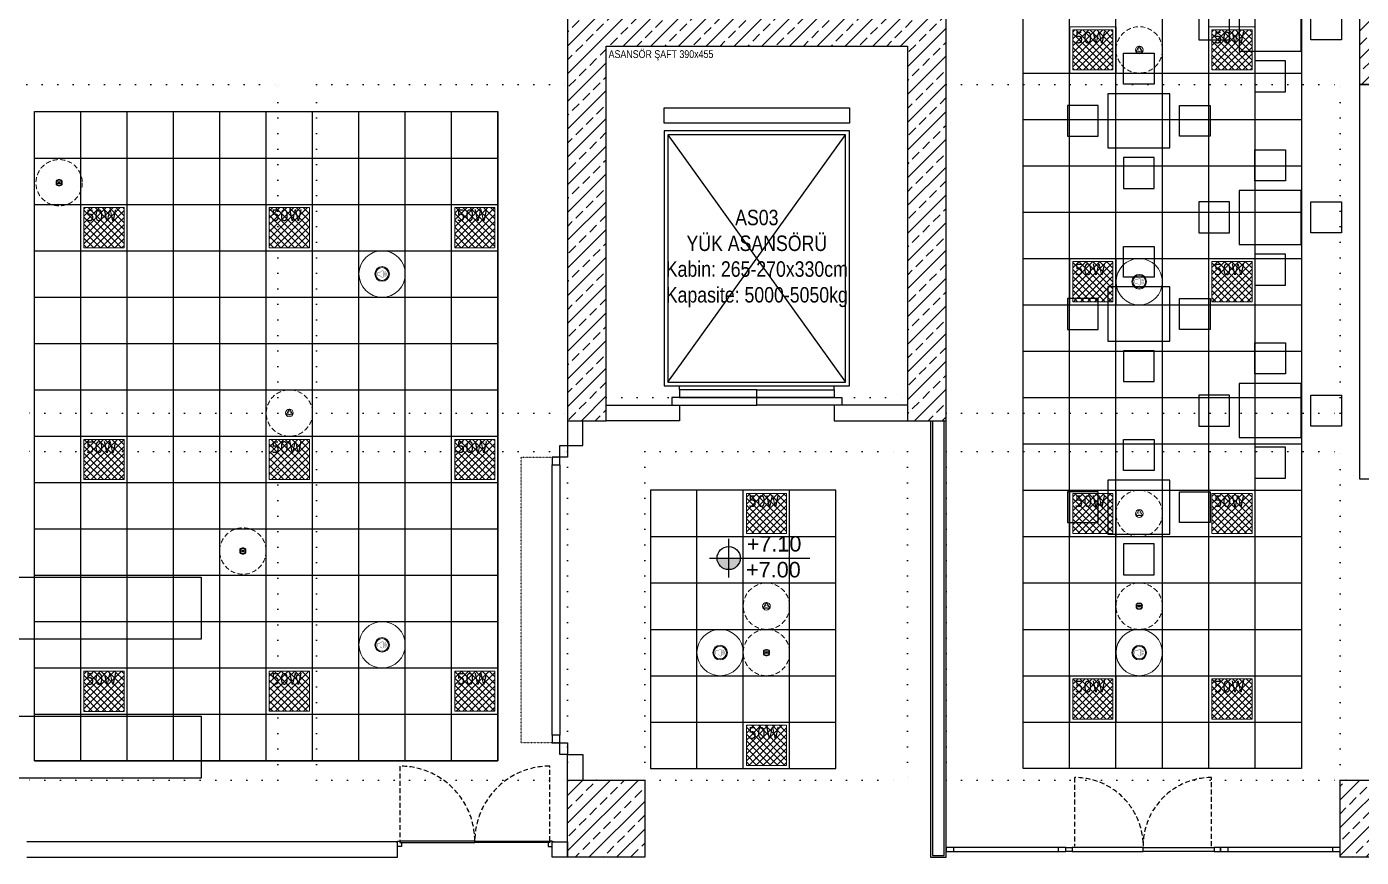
# Model space of a CAD drawing. Header units: centimetres. Extents: x 405564 to 502064, y 46284 to 60634.
# Drawn here: x 455850 to 457577, y 55033 to 56108 of the extents above; entities that cross this region are included whole.
import ezdxf
from ezdxf import colors
from ezdxf.entities.mleader import LeaderData, LeaderLine
from ezdxf.enums import TextEntityAlignment as Align
from ezdxf.math import Vec2, Vec3
from ezdxf.xclip import XClip

# ---------------------------------------------------------------- set-up
doc = ezdxf.new("R2010")
doc.units = ezdxf.units.CM
doc.header["$XCLIPFRAME"] = 0
for name, pattern in [('ACAD_ISO07W100', [3, 0, -3]), ('DOT', [0.25, 0, -0.25]), ('HIDDEN', [9.525, 6.35, -3.175])]:
    doc.linetypes.add(name, pattern=pattern)
doc.layers.get('0').update_dxf_attribs({"color": 8, "lineweight": 9})
for name, color, linetype in [('0-KRCN-ASMATAVAN-130426', 8, 'Continuous'), ('AS_ASANSOR', 8, 'Continuous'), ('AS_DOS_TERAS_UST', 8, 'ACAD_ISO07W100'), ('AS_DUV', 8, 'Continuous'), ('AS_DUV_ALCIPAN_YANGINA-SUYA DAYANIMLI', 8, 'Continuous'), ('AS_DUV_GAZBETON', 8, 'Continuous'), ('AS_KAPI', 8, 'Continuous'), ('AS_KAPI_CAM', 8, 'Continuous'), ('AS_KAPI_POZ', 8, 'Continuous'), ('AS_KAPI_SAC', 8, 'Continuous'), ('AS_PYZ_BINA', 8, 'Continuous'), ('AS_SMB_KOT', 8, 'Continuous'), ('AS_TA_BETONARME', 5, 'Continuous'), ('AS_TA_TARAMA', 8, 'Continuous'), ('AS_TEFR_CIHAZ', 8, 'Continuous'), ('AS_TEFR_MOB', 8, 'Continuous'), ('AS_YAZI', 8, 'Continuous')]:
    doc.layers.add(name, color=color, linetype=linetype)
for name, color, linetype, lineweight in [('0-KRCN-AYDINLATMA-130426', 8, 'Continuous', 9), ('0-KRCN-MİMARİ-220526', 8, 'Continuous', 9), ('OL_Ic', 8, 'Continuous', 9)]:
    doc.layers.add(name, color=color, linetype=linetype, lineweight=lineweight)
doc.styles.add('2', font='arial.ttf', dxfattribs={"width": 0.9, "height": 200})
doc.styles.add('_yazı-50', font='arial.ttf')
doc.styles.add('Ince', font='swissc.ttf')
doc.styles.add('Kalin02', font='arialbd.ttf')
doc.styles.add('Normal_ITL', font='swissi.ttf')
doc.styles.add('OLC-50', font='romans.shx', dxfattribs={"width": 0.5, "height": 0.15})
doc.styles.add('OLCU', font='romanstw.shx', dxfattribs={"width": 0.6})
doc.styles.add('TAHOMA', font='tahoma.ttf')
pattern_1 = [(225, (17560.68, -7819.299), (17.96051, -17.96051), []), (225, (17542.72, -7819.299), (17.96051, -17.96051), [12.7, -6.35])]

# ---------------------------------------------------------------- blocks, each defined once
blk = doc.blocks.new('ABB 6131-21-24-500')
at = {"layer": '0-KRCN-AYDINLATMA-130426'}
for p, q in [((-4, -1), (-4, 1)), ((3.2, 1), (-3.2, 1)), ((-3.2, -0.8), (-3.2, 0.8)), ((-1, 4), (1, 4)), ((-1, -0.9), (-1, 1)), ((-0.8, 3.2), (0.8, 3.2)), ((1, -0.9), (1, 1)), ((3.2, 0.8), (3.2, -0.8)), ((4, 1), (4, -1)), ((3.2, -0.9), (-3.2, -0.9)), ((1, -4), (-1, -4)), ((0.8, -3.2), (-0.8, -3.2))]:
    blk.add_line(p, q, dxfattribs=at)
at = {"layer": '0-KRCN-AYDINLATMA-130426', "linetype": 'HIDDEN'}
blk.add_circle((0, 0), 30, dxfattribs=at)
at = {"layer": '0-KRCN-AYDINLATMA-130426'}
for centre, radius in [((-0.5, 0), 0.0887), ((0, 0), 0.16), ((0.5, 0), 0.0887)]:
    blk.add_circle(centre, radius, dxfattribs=at)
for centre, radius, start, end in [((-1, 1), 3, 90, 180), ((-0.8, 0.8), 2.4, 90, 180), ((0.8, 0.8), 2.4, 0, 90), ((1, 1), 3, 0, 90), ((-1, -1), 3, 180, 270), ((-0.8, -0.8), 2.4, 180, 270), ((0.8, -0.8), 2.4, 270, 0), ((1, -1), 3, 270, 0)]:
    blk.add_arc(centre, radius, start, end, dxfattribs=at)
blk = doc.blocks.new('ABB 6131-31-24-500')
at = {"layer": '0-KRCN-AYDINLATMA-130426'}
for p, q in [((-4, -1), (-4, 1)), ((3.2, 1), (-3.2, 1)), ((-3.2, -0.8), (-3.2, 0.8)), ((-1, 4), (1, 4)), ((-1, -0.9), (-1, 1)), ((-0.8, 3.2), (0.8, 3.2)), ((1, -0.9), (1, 1)), ((3.2, 0.8), (3.2, -0.8)), ((4, 1), (4, -1)), ((3.2, -0.9), (-3.2, -0.9)), ((1, -4), (-1, -4)), ((0.8, -3.2), (-0.8, -3.2))]:
    blk.add_line(p, q, dxfattribs=at)
at = {"layer": '0-KRCN-AYDINLATMA-130426', "linetype": 'HIDDEN'}
blk.add_circle((0, 0), 30, dxfattribs=at)
at = {"layer": '0-KRCN-AYDINLATMA-130426'}
for centre, radius in [((-0.5, 0), 0.089), ((0, 0), 0.16), ((0.5, 0), 0.089)]:
    blk.add_circle(centre, radius, dxfattribs=at)
for centre, radius, start, end in [((-1, 1), 3.01, 90, 180), ((-0.8, 0.8), 2.41, 90, 180), ((0.8, 0.8), 2.41, 0, 90), ((1, 1), 3.01, 0, 90), ((-1, -1), 3.01, 180, 270), ((-0.8, -0.8), 2.41, 180, 270), ((0.8, -0.8), 2.41, 270, 0), ((1, -1), 3.01, 270, 0)]:
    blk.add_arc(centre, radius, start, end, dxfattribs=at)
blk = doc.blocks.new('AST-OD-OD')
at = {"layer": '0-KRCN-AYDINLATMA-130426'}
for p, q in [((0.3, 5), (-4, -2.5)), ((4.6, -2.5), (0.3, 5)), ((4.6, -2.5), (-4, -2.5))]:
    blk.add_line(p, q, dxfattribs=at)
at = {"layer": '0-KRCN-AYDINLATMA-130426', "linetype": 'HIDDEN'}
blk.add_circle((0.3, 0), 30, dxfattribs=at)
at = {"layer": '0-KRCN-AYDINLATMA-130426'}
blk.add_circle((0.3, 0), 5, dxfattribs=at)
at = {"layer": '0-KRCN-AYDINLATMA-130426', "style": '2'}
blk.add_text('O', height=3.43, dxfattribs=at).set_placement((0.3, 0), align=Align.MIDDLE)
blk = doc.blocks.new('ASMA TAVA TİPİ HOPARLÖR')
at = {"layer": '0-KRCN-AYDINLATMA-130426', "const_width": 0.317}
blk.add_lwpolyline([(0.3, -4.4, 0.598176), (1.3, -3.9), (1.3, 3.9, 0.598176), (0.3, 4.4), (-2.7, 2.4, -0.147433), (-3, 2.3), (-5.1, 2.3, 0.414214), (-5.7, 1.7), (-5.7, -1.7, 0.414214), (-5.1, -2.3), (-3, -2.3, -0.147433), (-2.7, -2.4)], format="xyb", close=True, dxfattribs=at)
for points in [[(2.4, 1.3, -0.601398), (2.4, -1.3)], [(2.8, 2.5, -0.658812), (2.8, -2.5)], [(3.2, 3.7, -0.680488), (3.2, -3.7)]]:
    blk.add_lwpolyline(points, format="xyb", dxfattribs=at)
at = {"layer": '0-KRCN-AYDINLATMA-130426'}
blk.add_circle((0, 0), 30, dxfattribs=at)
at = {"layer": '0-KRCN-AYDINLATMA-130426', "ltscale": 0.1}
for radius in [9.5, 8.23]:
    blk.add_circle((0, 0), radius, dxfattribs=at)
blk = doc.blocks.new('50W 60x60 cm  SIVA ALTI LED ARMATÜR')
at = {"layer": '0-KRCN-AYDINLATMA-130426'}
h = blk.add_hatch(dxfattribs=at)
h.set_pattern_fill('ANSI37', color=256, scale=0.2)
h.paths.add_polyline_path([(-2.6, 2.59), (2.6, 2.59), (2.6, -2.61), (-2.6, -2.61)])
for points in [[(-3, 2.99), (3, 2.99), (3, -3.01), (-3, -3.01)], [(-2.6, 2.59), (2.6, 2.59), (2.6, -2.61), (-2.6, -2.61)]]:
    blk.add_lwpolyline(points, close=True, dxfattribs=at)
at = {"layer": '0-KRCN-AYDINLATMA-130426', "insert": (-2.35, 2.34), "char_height": 1.5, "attachment_point": 1, "style": 'TAHOMA'}
blk.add_mtext_dynamic_manual_height_columns('{\\fTahoma|b0|i0|c162|p34;50W}', width=1.5, gutter_width=1.25, heights=[0], dxfattribs=at)
blk = doc.blocks.new('G$C27E741DA')
at = {"layer": '0-KRCN-AYDINLATMA-130426', "xscale": 10, "yscale": 10, "zscale": 10}
for p in [(19165.7, 8943.6), (19345.7, 8943.6), (17885.7, 8713.5), (18125.7, 8713.6), (18365.7, 8713.6), (19165.7, 8643.6), (19345.7, 8643.6), (17885.7, 8413.5), (18125.7, 8413.6), (18365.7, 8413.6), (18743.2, 8343.6), (19165.7, 8343.6), (19345.7, 8343.6), (17885.7, 8113.5), (18125.7, 8113.6), (18365.7, 8113.6), (19165.7, 8103.6), (19345.7, 8103.6), (18743.2, 8043.6)]:
    blk.add_blockref('50W 60x60 cm  SIVA ALTI LED ARMATÜR', p, dxfattribs=at)
at = {"layer": '0-KRCN-AYDINLATMA-130426'}
for name, p in [('AST-OD-OD', (19225.4, 8943.5)), ('ABB 6131-31-24-500', (17827.6, 8771.6)), ('ASMA TAVA TİPİ HOPARLÖR', (18245.7, 8653.5)), ('ASMA TAVA TİPİ HOPARLÖR', (19225.7, 8643.5)), ('AST-OD-OD', (18125.4, 8473.5)), ('AST-OD-OD', (19225.4, 8343.5)), ('ABB 6131-31-24-500', (18065.5, 8295)), ('AST-OD-OD', (18742.9, 8223.5)), ('ABB 6131-31-24-500', (19225.7, 8223.5)), ('ASMA TAVA TİPİ HOPARLÖR', (18245.7, 8173.5)), ('ASMA TAVA TİPİ HOPARLÖR', (18683.2, 8163.5)), ('ABB 6131-21-24-500', (18743.2, 8163.5)), ('ASMA TAVA TİPİ HOPARLÖR', (19225.7, 8163.5))]:
    blk.add_blockref(name, p, dxfattribs=at)
blk = doc.blocks.new('A$C1648c345')
for points in [[(-20, 47.5), (-20, 87.5), (20, 87.5), (20, 47.5)], [(-52.5, 20), (-52.5, -20), (-92.5, -20), (-92.5, 20)], [(52.5, 20), (52.5, -20), (92.5, -20), (92.5, 20)], [(-20, -47.5), (-20, -87.5), (20, -87.5), (20, -47.5)]]:
    blk.add_lwpolyline(points, close=True)
blk.add_lwpolyline([(-40, -5), (-40, 35), (40, 35), (40, -35), (-40, -35), (-40, -5)])
blk = doc.blocks.new('sandalye_')
at = {"layer": 'AS_TEFR_MOB', "linetype": 'ByBlock', "ltscale": 25}
for points in [[(260035.8, -40511.3), (260035.8, -40506.8), (260030.9, -40506.8), (260030.9, -40511.3)], [(260031.5, -40506.8), (260031.5, -40503.8), (260035.3, -40503.8), (260035.3, -40506.8)], [(260002.8, -40525.2), (260000.6, -40524.5), (259999.4, -40528.1), (260002.8, -40529.2)], [(260002.7, -40525.2), (260001.5, -40528.8)], [(260002.8, -40525.4), (260001.7, -40528.8)], [(260007.8, -40524.5), (260007.8, -40564.9), (260033.4, -40564.9)], [(260007.8, -40525.2), (260033.4, -40525.2)], [(260009.7, -40511.3), (260033.4, -40511.3)], [(260057, -40511.3), (260033.4, -40511.3)], [(260058.9, -40524.5), (260058.9, -40564.9), (260033.4, -40564.9)], [(260058.9, -40525.2), (260033.4, -40525.2)], [(260063.9, -40525.2), (260066.1, -40524.5), (260067.3, -40528.1), (260063.9, -40529.2)], [(260063.9, -40525.4), (260065.1, -40528.8)], [(260064.1, -40525.2), (260065.2, -40528.8)], [(260002.8, -40559.4), (260002.8, -40560.4), (260007.8, -40560.4), (260007.8, -40559.4)], [(260063.9, -40559.4), (260063.9, -40560.4), (260059, -40560.4), (260059, -40559.4)]]:
    blk.add_lwpolyline(points, dxfattribs=at)
for points in [[(260007.8, -40559.4), (260002.8, -40559.4), (260002.8, -40517.4), (260007.8, -40517.4)], [(260059, -40559.4), (260063.9, -40559.4), (260063.9, -40517.4), (260059, -40517.4)]]:
    blk.add_lwpolyline(points, close=True, dxfattribs=at)
for points in [[(260033.4, -40514.8, -0.048176), (260031.6, -40514.8, -0.000623), (260029.1, -40514.6, -0.003131), (260022.4, -40513.8, 0.007334), (260011.4, -40512.7, -0.309457), (260010.5, -40511.9, 0.002444), (260010.4, -40511.5, 0.476314), (260010.2, -40511.4, 0.375136), (260009, -40511.6, 0.082453), (260008.7, -40512.2, 0.046929), (260008.2, -40513.8, 0.002381), (260007.9, -40515.3, 0.007794), (260007.8, -40516.4), (260007.8, -40524.5, -0.011445), (260008.4, -40521.5, -0.082784), (260009.2, -40519.5, -0.150147), (260010.3, -40518.5, 0.242317), (260010.4, -40518.4, -0.036292), (260010.5, -40518, -0.114957), (260010.8, -40517.6, -0.16132), (260011.4, -40517.2, -0.020506), (260013.9, -40517, 0.024793), (260022.4, -40516.1, -0.030903), (260033.4, -40515.1, -1.030607)], [(260033.4, -40514.8, 0.048176), (260035.1, -40514.8, 0.000623), (260037.6, -40514.6, 0.003131), (260044.3, -40513.8, -0.007334), (260055.3, -40512.7, 0.309457), (260056.2, -40511.9, -0.002444), (260056.3, -40511.5, -0.476314), (260056.5, -40511.4, -0.375136), (260057.7, -40511.6, -0.082453), (260058, -40512.2, -0.046929), (260058.5, -40513.8, -0.002381), (260058.8, -40515.3, -0.007794), (260058.9, -40516.4), (260058.9, -40524.5, 0.011445), (260058.4, -40521.5, 0.082784), (260057.6, -40519.5, 0.150147), (260056.4, -40518.5, -0.242317), (260056.3, -40518.4, 0.036292), (260056.2, -40518, 0.114957), (260055.9, -40517.6, 0.16132), (260055.3, -40517.2, 0.020506), (260052.8, -40517, -0.024793), (260044.3, -40516.1, 0.030903), (260033.4, -40515.1, 1.030607)]]:
    blk.add_lwpolyline(points, format="xyb", dxfattribs=at)
blk = doc.blocks.new('80x160')
at = {"layer": 'AS_TEFR_MOB', "ltscale": 200}
blk.add_lwpolyline([(259953.4, -40569.9), (260113.4, -40569.9), (260113.4, -40649.9), (259953.4, -40649.9), (259953.4, -40569.9)], dxfattribs=at)
at = {"layer": 'AS_TEFR_MOB', "color": 1}
blk.add_blockref('sandalye_', (0, 0), dxfattribs=at)
at = {"layer": 'AS_TEFR_MOB', "ltscale": 200, "insert": (259953.4, -40569.9), "char_height": 12, "attachment_point": 1, "style": 'Kalin02'}
blk.add_mtext_dynamic_manual_height_columns('{\\fSwis721 BT|b1|i1|c162|p34;Masa\\P(80x160x70 cm)}', width=590.732, gutter_width=750, heights=[137.1], dxfattribs=at)
blk = doc.blocks.new('A.13_cihazlar_2')
at = {"layer": 'AS_TEFR_CIHAZ'}
h = blk.add_hatch(dxfattribs=at)
h.set_pattern_fill('ANSI31', color=1, scale=5)
h.set_pattern_definition([(45, (-487309.746, -54899.931), (-11.22532015, 11.22532015), [])])
h.paths.add_polyline_path([(280, 1640), (560, 1640), (560, 1345), (280, 1345)])
h = blk.add_hatch(dxfattribs=at)
h.set_pattern_fill('ANSI31', color=1, scale=5)
h.set_pattern_definition([(45, (-487029.746, -54899.931), (-11.22532015, 11.22532015), [])])
h.paths.add_polyline_path([(560, 1640), (840, 1640), (840, 1345), (560, 1345)])
h = blk.add_hatch(dxfattribs=at)
h.set_pattern_fill('ANSI31', color=1, scale=5)
h.set_pattern_definition([(45, (-486629.746, -54899.931), (-11.22532015, 11.22532015), [])])
h.paths.add_polyline_path([(960, 1640), (1240, 1640), (1240, 1345), (960, 1345)])
h = blk.add_hatch(dxfattribs=at)
h.set_pattern_fill('ANSI31', color=1, scale=5)
h.set_pattern_definition([(45, (-486349.746, -54899.931), (-11.22532015, 11.22532015), [])])
h.paths.add_polyline_path([(1240, 1640), (1520, 1640), (1520, 1345), (1240, 1345)])
at = {"layer": 'AS_TEFR_CIHAZ', "color": 1}
for points in [[(280, 1640), (560, 1640), (560, 1345), (280, 1345), (280, 1640)], [(560, 1640), (840, 1640), (840, 1345), (560, 1345), (560, 1640)], [(960, 1640), (1240, 1640), (1240, 1345), (960, 1345), (960, 1640)], [(1240, 1640), (1520, 1640), (1520, 1345), (1240, 1345), (1240, 1640)], [(280, 1355), (560, 1355)], [(560, 1355), (840, 1355)], [(960, 1355), (1240, 1355)], [(1240, 1355), (1520, 1355)]]:
    blk.add_lwpolyline(points, dxfattribs=at)
at = {"layer": 'AS_TEFR_MOB'}
for points in [[(57.7, 1045.9), (107.7, 1045.9), (107.7, 925.9), (57.7, 925.9)], [(57.7, 925.9), (107.7, 925.9), (107.7, 805.9), (57.7, 805.9)], [(57.7, 805.9), (107.7, 805.9), (107.7, 685.9), (57.7, 685.9)], [(57.7, 685.9), (107.7, 685.9), (107.7, 565.9), (57.7, 565.9)], [(57.7, 565.9), (107.7, 565.9), (107.7, 445.9), (57.7, 445.9)], [(73.3, 312.5), (1175.9, 312.5), (1175.9, 232.5), (73.3, 232.5)], [(73.3, 132.5), (1175.9, 132.5), (1175.9, 52.5), (73.3, 52.5)]]:
    blk.add_lwpolyline(points, close=True, dxfattribs=at)
at = {"layer": 'AS_TEFR_MOB', "color": 1}
for p in [(-259426.2, 41651), (-259266.2, 41651)]:
    blk.add_blockref('80x160', p, dxfattribs=at)
at = {"layer": 'AS_TEFR_MOB', "color": 1, "rotation": 180}
for p in [(260640.5, -39648.9), (260800.5, -39648.9)]:
    blk.add_blockref('80x160', p, dxfattribs=at)
at = {"layer": 'AS_TEFR_CIHAZ', "char_height": 15, "attachment_point": 1, "style": 'Kalin02'}
for insert in [(280, 1640), (560, 1640), (960, 1640), (1240, 1640)]:
    blk.add_mtext_dynamic_manual_height_columns('Kardex', width=588.214, gutter_width=750, heights=[89.3], dxfattribs=dict(at, insert=insert))
at = {"layer": 'AS_TEFR_MOB', "char_height": 12, "attachment_point": 5, "rotation": 90, "style": 'Kalin02'}
for insert in [(82.7, 985.9), (82.7, 865.9), (82.7, 745.9), (82.7, 625.9), (82.7, 505.9)]:
    blk.add_mtext_dynamic_manual_height_columns('{\\fSwis721 BT|b1|i1|c162|p34;Kimyasal dolap}', width=37.459, gutter_width=750, heights=[137.1], dxfattribs=dict(at, insert=insert))
blk = doc.blocks.new('kot01')
at = {"layer": 'AS_SMB_KOT'}
h = blk.add_hatch(color=8, dxfattribs=at)
edge = h.paths.add_edge_path()
edge.add_arc((0, 0), 0.3, 180, 360)
edge.add_line((0.3, 0), (-0.3, 0))
for p, q in [((0, -0.5), (0, 0.5)), ((-0.5, 0), (2.1, 0))]:
    blk.add_line(p, q, dxfattribs=at)
blk.add_circle((0, 0), 0.3, dxfattribs=at)
at = {"layer": 'AS_SMB_KOT', "style": '_yazı-50'}
for tag, p in [('INCE', (0.434, 0.1)), ('KABA', (0.434, -0.5))]:
    blk.add_attdef(tag, p, '', height=0.4, dxfattribs=at)
blk = doc.blocks.new('*U378')
at = {"color": 0}
blk.add_line((0, -10), (0, 10), dxfattribs=at)
at = {"color": 0, "linetype": 'HIDDEN', "lineweight": -2}
for points in [[(100, 11, 0.414214), (3, 108), (3, 11)], [(197, 11), (197, 108, 0.414214), (100, 11)]]:
    blk.add_lwpolyline(points, format="xyb", dxfattribs=at)
at = {"color": 0, "lineweight": -2}
for points in [[(-2, 10), (0, 10), (0, 11), (3, 11), (3, 9), (5, 9), (5, 4), (0, 4)], [(202, 10), (200, 10), (200, 11), (197, 11), (197, 9), (195, 9), (195, 4), (200, 4)]]:
    blk.add_lwpolyline(points, dxfattribs=at)
blk.add_lwpolyline([(0, 11), (0, 10)])
for points in [[(3, 11), (3, 9), (100, 9), (100, 11)], [(197, 11), (197, 9), (100, 9), (100, 11)]]:
    blk.add_lwpolyline(points, close=True, dxfattribs=at)
at = {"color": 3, "style": 'OLCU', "width": 0.5, "flags": 1}
for tag, p in [('K-DIVISYON', (-80, -85)), ('K-PBAR', (105, -85)), ('K-KAPITIP', (-80, -335))]:
    blk.add_attdef(tag, p, '', height=17.5, dxfattribs=at)
at = {"color": 5, "true_color": 0x0505ff, "style": 'OLCU', "width": 0.5, "flags": 1}
for tag, p in [('K-NEREDEN-NO', (-80, -110)), ('K-NEREYE-NO', (-80, -185)), ('K-DUVARTIP', (-80, -285)), ('K-ACILISYON', (-80, -310))]:
    blk.add_attdef(tag, p, '', height=17.5, dxfattribs=at)
at = {"color": 1, "true_color": 0xfa0000, "style": 'OLCU', "width": 0.5, "flags": 1}
for tag, p in [('K-IZLENEBILIRLIK', (105, -110)), ('K-TEKMELIK', (105, -135)), ('K-KONTROLTIPNEREDEN', (-80, -160)), ('K-BAND', (105, -160)), ('K-MENFEZ', (105, -210)), ('K-KONTROLTIPNEREYE', (-80, -235)), ('K-PENCERE', (105, -235)), ('K-KILITTIP', (-80, -260)), ('K-NOT-AS-MIMARI1', (105, -285)), ('K-NOT-ELEKTRIK', (105, -335)), ('K-NOT-YANGIN', (105, -360)), ('K-ACMAKAPAMASISTEMI', (-80, -385)), ('K-NOT-ISLETME', (105, -385)), ('K-YANGIN', (-80, -435))]:
    blk.add_attdef(tag, p, '', height=17.5, dxfattribs=at)
at = {"color": 220, "true_color": 0xf113d4, "style": 'OLCU', "width": 0.5, "flags": 1}
for tag, p in [('K-NEREDEN-AD', (-80, -135)), ('K-NEREYE-AD', (-80, -210))]:
    blk.add_attdef(tag, p, '', height=17.5, dxfattribs=at)
at = {"color": 0, "style": 'OLCU', "width": 0.5, "flags": 1}
for tag, p in [('K-TAMACILIRLIK', (105, -185)), ('K-NOT-AS-MIMARI2', (105, -310)), ('K-KASATIP', (-80, -360)), ('K-KURSUN', (-80, -410))]:
    blk.add_attdef(tag, p, '', height=17.5, dxfattribs=at)
at = {"color": 252, "style": 'OLCU', "width": 0.5, "flags": 1}
for tag, p in [('K-REZ1', (105, -435)), ('K-REZ2', (105, -460)), ('K-REZ3', (105, -485)), ('K-REZ4', (105, -510)), ('K-REZ5', (105, -535))]:
    blk.add_attdef(tag, p, '', height=17.5, dxfattribs=at)
at = {"layer": 'AS_KAPI_POZ', "style": 'OLCU', "width": 0.45}
for tag, p in [('POZ+GEN', (173.5, 26.5)), ('YUK', (173.5, -11.5))]:
    blk.add_attdef(tag, text='', height=20, dxfattribs=at).set_placement(p, align=Align.MIDDLE_CENTER)
at = {"layer": 'AS_KAPI_POZ', "style": 'OLCU', "width": 0.5}
blk.add_attdef('K-NO', text='', height=8, rotation=90, dxfattribs=at).set_placement((6, 13), align=Align.TOP_LEFT)
at = {"layer": 'AS_KAPI_POZ', "color": 251, "style": 'OLCU', "width": 0.45}
blk.add_attdef('K-DUVAR(CM)', text='', height=6, dxfattribs=at).set_placement((-5, -5), align=Align.MIDDLE_RIGHT)
blk = doc.blocks.new('*U421')
at = {"color": 0}
for p, q in [((25, 20), (375, 20)), ((375, 10), (25, 10))]:
    blk.add_line(p, q, dxfattribs=at)
at = {"color": 0, "linetype": 'DOT'}
blk.add_lwpolyline([(15, 10), (15, 60), (385, 60), (385, 10)], dxfattribs=at)
at = {"color": 0}
for points in [[(15, 10), (25, 10), (25, 20), (15, 20)], [(375, 10), (385, 10), (385, 20), (375, 20)], [(0, 10), (15, 10), (15, 0), (0, 0)], [(385, 10), (400, 10), (400, 0), (385, 0)]]:
    blk.add_lwpolyline(points, close=True, dxfattribs=at)
at = {"color": 3, "style": 'OLCU', "width": 0.5, "flags": 1}
for tag, p in [('K-DIVISYON', (-80, -85)), ('K-PBAR', (105, -85)), ('K-KAPITIP', (-80, -335))]:
    blk.add_attdef(tag, p, '', height=17.5, dxfattribs=at)
at = {"color": 5, "true_color": 0x0505ff, "style": 'OLCU', "width": 0.5, "flags": 1}
for tag, p in [('K-NEREDEN-NO', (-80, -110)), ('K-NEREYE-NO', (-80, -185)), ('K-DUVARTIP', (-80, -285)), ('K-ACILISYON', (-80, -310))]:
    blk.add_attdef(tag, p, '', height=17.5, dxfattribs=at)
at = {"color": 1, "true_color": 0xfa0000, "style": 'OLCU', "width": 0.5, "flags": 1}
for tag, p in [('K-IZLENEBILIRLIK', (105, -110)), ('K-TEKMELIK', (105, -135)), ('K-KONTROLTIPNEREDEN', (-80, -160)), ('K-BAND', (105, -160)), ('K-MENFEZ', (105, -210)), ('K-KONTROLTIPNEREYE', (-80, -235)), ('K-PENCERE', (105, -235)), ('K-KILITTIP', (-80, -260)), ('K-NOT-AS-MIMARI1', (105, -285)), ('K-NOT-ELEKTRIK', (105, -335)), ('K-NOT-YANGIN', (105, -360)), ('K-ACMAKAPAMASISTEMI', (-80, -385)), ('K-NOT-ISLETME', (105, -385)), ('K-YANGIN', (-80, -435))]:
    blk.add_attdef(tag, p, '', height=17.5, dxfattribs=at)
at = {"color": 220, "true_color": 0xf113d4, "style": 'OLCU', "width": 0.5, "flags": 1}
for tag, p in [('K-NEREDEN-AD', (-80, -135)), ('K-NEREYE-AD', (-80, -210))]:
    blk.add_attdef(tag, p, '', height=17.5, dxfattribs=at)
at = {"color": 0, "style": 'OLCU', "width": 0.5, "flags": 1}
for tag, p in [('K-TAMACILIRLIK', (105, -185)), ('K-NOT-AS-MIMARI2', (105, -310)), ('K-KASATIP', (-80, -360)), ('K-KURSUN', (-80, -410))]:
    blk.add_attdef(tag, p, '', height=17.5, dxfattribs=at)
at = {"color": 252, "style": 'OLCU', "width": 0.5, "flags": 1}
for tag, p in [('K-REZ1', (105, -435)), ('K-REZ2', (105, -460)), ('K-REZ3', (105, -485)), ('K-REZ4', (105, -510)), ('K-REZ5', (105, -535))]:
    blk.add_attdef(tag, p, '', height=17.5, dxfattribs=at)
at = {"layer": 'AS_KAPI_POZ', "style": 'OLCU', "width": 0.5}
blk.add_attdef('K-NO', text='', height=8, rotation=90, dxfattribs=at).set_placement((75, 26), align=Align.TOP_LEFT)
at = {"layer": 'AS_KAPI_POZ', "style": 'OLCU', "width": 0.45}
for tag, p in [('POZ+GEN', (200, 37)), ('YUK', (150, -3))]:
    blk.add_attdef(tag, text='', height=20, dxfattribs=at).set_placement(p, align=Align.MIDDLE_CENTER)
at = {"layer": 'AS_KAPI_POZ', "color": 251, "style": 'OLCU', "width": 0.45, "flags": 1}
blk.add_attdef('K-DUVAR(CM)', text='', height=6, dxfattribs=at).set_placement((-5, 10), align=Align.MIDDLE_RIGHT)
blk = doc.blocks.new('*U404')
at = {"color": 0, "linetype": 'HIDDEN', "lineweight": -2}
for p, q in [((11.4, 90.7), (11.4, 2.1)), ((188.6, 2.1), (188.6, 90.7))]:
    blk.add_line(p, q, dxfattribs=at)
at = {"color": 0, "lineweight": -2}
for points in [[(0, 0), (8, 0), (8, -5), (0, -5), (0, 0)], [(200, 0), (192, 0), (192, -5), (200, -5), (200, 0)], [(8, 0), (8, -5), (100, -5), (100, 0)], [(192, 0), (192, -5), (100, -5), (100, 0)]]:
    blk.add_lwpolyline(points, close=True, dxfattribs=at)
at = {"color": 0, "linetype": 'HIDDEN', "lineweight": -2}
for centre, radius, start, end in [((11.4, 2), 88.8, 2.8891, 89.9514), ((188.6, 2.1), 88.6, 90, 180)]:
    blk.add_arc(centre, radius, start, end, dxfattribs=at)
at = {"color": 3, "style": 'OLCU', "width": 0.5, "flags": 1}
for tag, p in [('K-DIVISYON', (-80, -85)), ('K-PBAR', (105, -85)), ('K-KAPITIP', (-80, -335))]:
    blk.add_attdef(tag, p, '', height=17.5, dxfattribs=at)
at = {"color": 5, "true_color": 0x0505ff, "style": 'OLCU', "width": 0.5, "flags": 1}
for tag, p in [('K-NEREDEN-NO', (-80, -110)), ('K-NEREYE-NO', (-80, -185)), ('K-DUVARTIP', (-80, -285)), ('K-ACILISYON', (-80, -310))]:
    blk.add_attdef(tag, p, '', height=17.5, dxfattribs=at)
at = {"color": 1, "true_color": 0xfa0000, "style": 'OLCU', "width": 0.5, "flags": 1}
for tag, p in [('K-IZLENEBILIRLIK', (105, -110)), ('K-TEKMELIK', (105, -135)), ('K-KONTROLTIPNEREDEN', (-80, -160)), ('K-BAND', (105, -160)), ('K-MENFEZ', (105, -210)), ('K-KONTROLTIPNEREYE', (-80, -235)), ('K-PENCERE', (105, -235)), ('K-KILITTIP', (-80, -260)), ('K-NOT-AS-MIMARI2', (105, -285)), ('K-NOT-ELEKTRIK', (105, -335)), ('K-NOT-YANGIN', (105, -360)), ('K-ACMAKAPAMASISTEMI', (-80, -385)), ('K-NOT-ISLETME', (105, -385)), ('K-YANGIN', (-80, -435))]:
    blk.add_attdef(tag, p, '', height=17.5, dxfattribs=at)
at = {"color": 220, "true_color": 0xf113d4, "style": 'OLCU', "width": 0.5, "flags": 1}
for tag, p in [('K-NEREDEN-AD', (-80, -135)), ('K-NEREYE-AD', (-80, -210))]:
    blk.add_attdef(tag, p, '', height=17.5, dxfattribs=at)
at = {"color": 0, "style": 'OLCU', "width": 0.5, "flags": 1}
for tag, p in [('K-TAMACILIRLIK', (105, -185)), ('K-NOT-AS-MIMARI1', (105, -310)), ('K-KASATIP', (-80, -360)), ('K-KURSUN', (-80, -410))]:
    blk.add_attdef(tag, p, '', height=17.5, dxfattribs=at)
at = {"color": 252, "style": 'OLCU', "width": 0.5, "flags": 1}
for tag, p in [('K-REZ1', (105, -435)), ('K-REZ2', (105, -460)), ('K-REZ3', (105, -485)), ('K-REZ4', (105, -510)), ('K-REZ5', (105, -535))]:
    blk.add_attdef(tag, p, '', height=17.5, dxfattribs=at)
at = {"layer": 'AS_KAPI_POZ', "style": 'OLCU', "width": 0.5}
blk.add_attdef('K-NO', text='', height=8, rotation=90, dxfattribs=at).set_placement((11, 5), align=Align.TOP_LEFT)
at = {"layer": 'AS_KAPI_POZ', "style": 'OLCU', "width": 0.45}
for tag, p in [('POZ+GEN', (161.5, 18.5)), ('YUK', (161.5, -21.5))]:
    blk.add_attdef(tag, text='', height=20, dxfattribs=at).set_placement(p, align=Align.MIDDLE_CENTER)
at = {"layer": 'AS_KAPI_POZ', "color": 251, "style": 'OLCU', "width": 0.45}
blk.add_attdef('K-DUVAR(CM)', text='', height=6, dxfattribs=at).set_placement((-5, -5), align=Align.MIDDLE_RIGHT)
blk = doc.blocks.new('*U431')
at = {"color": 0}
for p, q in [((145, 0), (10, 0)), ((500, 0), (365, 0)), ((10, -5), (145, -5)), ((365, -5), (500, -5))]:
    blk.add_line(p, q, dxfattribs=at)
for points in [[(0, 0), (0, -5), (10, -5), (10, 0)], [(145, 0), (145, -5), (155, -5), (155, 0)], [(355, 0), (355, -5), (365, -5), (365, 0)], [(500, 0), (500, -5), (510, -5), (510, 0)]]:
    blk.add_lwpolyline(points, close=True, dxfattribs=at)
at = {"style": 'OLCU', "width": 0.45, "flags": 1}
for tag, p in [('C-ICI-CNO', (15, -80)), ('C-DIVISYON1', (15, -105)), ('C-BOSLUK', (15, -130)), ('C-DIVISYON2', (15, -155))]:
    blk.add_attdef(tag, text='', height=20, dxfattribs=at).set_placement(p, align=Align.MIDDLE_LEFT)
at = {"color": 0, "style": 'OLCU', "width": 0.5, "flags": 1}
for tag, p in [('C-REZ1', (15, -215)), ('C-REZ2', (15, -240))]:
    blk.add_attdef(tag, text='', height=17.5, dxfattribs=at).set_placement(p, align=Align.MIDDLE_LEFT)
at = {"layer": 'AS_KAPI_POZ', "style": 'OLC-50', "width": 0.5}
blk.add_attdef('C-NO', text='', height=8, rotation=90, dxfattribs=at).set_placement((-10.7, 5), align=Align.TOP_LEFT)
at = {"layer": 'AS_KAPI_POZ', "style": 'OLCU', "width": 0.45}
for tag, p in [('POZ+GEN-C', (29.3, 15)), ('YUK-C', (29.3, -20))]:
    blk.add_attdef(tag, text='', height=20, dxfattribs=at).set_placement(p, align=Align.MIDDLE_CENTER)
blk = doc.blocks.new('A$Ca63a641c')
at = {"layer": 'AS_PYZ_BINA'}
ml = blk.add_multileader_mtext('Standard', dxfattribs=at)
ml.set_content('EST boyalı panel çit ve panel çit kapı (AS 51.101)', color=256, style='Normal_ITL')
ml.set_leader_properties()
ml.build(insert=Vec2(0, 0))
ml.multileader.update_dxf_attribs({"dogleg_length": 0.379, "arrow_head_size": 17, "scale": 75})
ctx = ml.context
ctx.base_point, ctx.scale, ctx.char_height, ctx.arrow_head_size, ctx.landing_gap_size, ctx.plane_origin = Vec3(140.5, 464.3), 75, 20, 17, 14.2, Vec3(92.5, 620.1)
notes = []
notes.append((ctx, [(0, (1, 1, 0), (112.1, 464.3), (1, 0), 28.4, [(0, [(68.5, 410)], 0, [])])]))
ctx.mtext.insert, ctx.mtext.width, ctx.mtext.flow_direction = Vec3(154.7, 477.5), 604.563, 5
ml = blk.add_multileader_mtext('Standard', dxfattribs=at)
ml.set_content('{\\fSwis721 BT|b0|i0|c162|p34;Dilatasyon}', color=256, style='Normal_ITL')
ml.set_leader_properties()
ml.build(insert=Vec2(0, 0))
ml.multileader.update_dxf_attribs({"dogleg_length": 0.379, "arrow_head_size": 17, "scale": 75})
ctx = ml.context
ctx.base_point, ctx.scale, ctx.char_height, ctx.arrow_head_size, ctx.landing_gap_size, ctx.plane_origin = Vec3(461.2, 304.8), 75, 20, 17, 14.2, Vec3(548.8, 339.1)
notes.append((ctx, [(0, (1, 1, 0), (432.8, 304.8), (1, 0), 28.4, [(0, [(411.5, 361.3)], 0, [])])]))
ctx.mtext.insert, ctx.mtext.width, ctx.mtext.flow_direction = Vec3(475.4, 317.8), 129.38, 5
for ctx, leaders in notes:
    for number, flags, end, landing, length, lines in leaders:
        leader = LeaderData()
        leader.index, (leader.has_last_leader_line, leader.has_dogleg_vector, leader.attachment_direction) = number, flags
        leader.last_leader_point, leader.dogleg_vector, leader.dogleg_length = Vec3(end), Vec3(landing), length
        for number, points, colour, breaks in lines:
            line = LeaderLine()
            line.index, line.vertices, line.color, line.breaks = number, Vec3.list(points), colors.encode_raw_color(colour), breaks
            leader.lines.append(line)
        ctx.leaders.append(leader)
blk = doc.blocks.new('A$C85dec720')
at = {"layer": 'OL_Ic'}
blk.add_blockref('A$Ca63a641c', (5315.08, 5344.25, 28.4), dxfattribs=at)
blk = doc.blocks.new('A$C6A10300A')
at = {"layer": 'AS_TA_TARAMA'}
h = blk.add_hatch(dxfattribs=at)
h.set_pattern_fill('ANSI33', color=256, scale=4, angle=180)
h.set_pattern_definition(pattern_1)
h.paths.add_polyline_path([(18925.68, -4551.45), (18925.68, -5036.45), (18975.68, -5036.45), (18975.68, -4501.45), (18535.68, -4501.45), (18535.68, -3851.45), (18925.68, -3851.47), (18925.68, -4351.47), (18975.68, -4351.45), (18975.68, -3801.45), (18485.68, -3801.45), (18485.68, -5036.45), (18535.68, -5036.45), (18535.68, -4551.45)])
h = blk.add_hatch(dxfattribs=at)
h.set_pattern_fill('ANSI33', color=256, scale=4, angle=180)
h.set_pattern_definition(pattern_1)
h.paths.add_polyline_path([(19560.68, -4601.45), (19560.68, -3801.45), (19510.68, -3801.45), (19510.68, -4601.45)])
h = blk.add_hatch(dxfattribs=at)
h.set_pattern_fill('ANSI33', color=256, scale=4, angle=180)
h.set_pattern_definition(pattern_1)
h.paths.add_polyline_path([(18485.68, -5501.45), (18585.68, -5501.45), (18585.68, -5601.45), (18485.68, -5601.45)])
h = blk.add_hatch(dxfattribs=at)
h.set_pattern_fill('ANSI33', color=256, scale=4, angle=180)
h.set_pattern_definition(pattern_1)
h.paths.add_polyline_path([(19485.68, -5501.45), (19585.68, -5501.45), (19585.68, -5601.45), (19485.68, -5601.45)])
at = {"layer": 'AS_ASANSOR'}
for points in [[(18610.68, -4631.45), (18850.68, -4631.45), (18850.68, -4651.45), (18610.68, -4651.45)], [(18850.68, -4991.45), (18850.68, -4661.45), (18610.68, -4661.45), (18610.68, -4991.45)], [(18845.68, -4986.45), (18845.68, -4666.45), (18615.68, -4666.45), (18615.68, -4986.45)], [(18730.68, -5006.45), (18620.68, -5006.45), (18620.68, -5016.45), (18730.68, -5016.45)], [(18730.68, -4996.45), (18630.68, -4996.45), (18630.68, -5006.45), (18730.68, -5006.45)], [(18730.68, -4996.45), (18830.68, -4996.45), (18830.68, -5006.45), (18730.68, -5006.45)], [(18730.68, -5006.45), (18840.68, -5006.45), (18840.68, -5016.45), (18730.68, -5016.45)]]:
    blk.add_lwpolyline(points, close=True, dxfattribs=at)
for points in [[(18615.68, -4666.45), (18845.68, -4986.45)], [(18615.68, -4986.45), (18845.68, -4666.45)], [(18630.68, -4996.45), (18630.68, -4991.45)], [(18830.68, -4996.45), (18830.68, -4991.45)]]:
    blk.add_lwpolyline(points, dxfattribs=at)
at = {"layer": 'AS_DOS_TERAS_UST', "linetype": 'DOT', "ltscale": 80}
for p, q in [((17785.68, -4601.45), (18110.68, -4601.45)), ((18110.68, -5026.45), (18110.68, -4601.45)), ((18160.68, -4601.45), (18485.68, -4601.45)), ((18160.68, -5026.45), (18160.68, -4601.45)), ((18975.68, -4601.45), (19485.68, -4601.45)), ((19485.68, -5026.45), (19485.68, -4601.45)), ((18535.68, -5006.45), (18925.68, -5006.45)), ((18110.68, -5026.45), (17785.68, -5026.45)), ((18160.68, -5026.45), (18485.68, -5026.45)), ((18975.68, -5026.45), (19485.68, -5026.45)), ((18110.68, -5076.45), (17785.68, -5076.45)), ((18110.68, -5501.45), (18110.68, -5076.45)), ((18160.68, -5076.45), (18485.68, -5076.45)), ((18160.68, -5501.45), (18160.68, -5076.45)), ((18485.68, -5076.45), (18485.68, -5501.45)), ((18585.68, -5076.45), (18585.68, -5501.45)), ((18585.68, -5076.45), (18925.68, -5076.45)), ((18925.68, -5076.45), (18925.68, -5501.45)), ((18975.68, -5076.45), (19485.68, -5076.45)), ((18975.68, -5076.45), (18975.68, -5501.45)), ((19485.68, -5501.45), (19485.68, -5076.45)), ((18110.68, -5501.45), (17785.68, -5501.45)), ((18160.68, -5501.45), (18485.68, -5501.45)), ((18585.68, -5501.45), (18925.68, -5501.45)), ((18975.68, -5501.45), (19485.68, -5501.45))]:
    blk.add_line(p, q, dxfattribs=at)
at = {"layer": 'AS_DUV_ALCIPAN_YANGINA-SUYA DAYANIMLI'}
for points in [[(18955.68, -5036.45), (18955.68, -5601.45), (18975.68, -5601.45), (18975.68, -5036.45)], [(18958.18, -5036.45), (18958.18, -5598.95), (18973.18, -5598.95), (18973.18, -5036.45)]]:
    blk.add_lwpolyline(points, dxfattribs=at)
at = {"layer": 'AS_DUV_GAZBETON'}
for points in [[(19510.68, -4601.45), (19510.68, -5111.45), (19530.68, -5111.45), (19530.68, -5046.45), (20465.68, -5046.45), (20465.68, -5501.45), (20485.68, -5501.45), (20485.68, -5026.45), (19530.68, -5026.45), (19530.68, -4601.45)], [(18485.68, -5601.45), (18465.68, -5601.45), (18465.68, -5581.45), (18485.68, -5581.45)]]:
    blk.add_lwpolyline(points, close=True, dxfattribs=at)
for points in [[(18535.68, -5016.45), (18630.68, -5016.45), (18630.68, -5036.45), (18535.68, -5036.45)], [(18925.68, -5016.45), (18830.68, -5016.45), (18830.68, -5036.45), (18925.68, -5036.45)], [(18485.68, -5036.45), (18485.68, -5068.45), (18505.68, -5068.45), (18505.68, -5036.45)], [(18485.68, -5501.45), (18485.68, -5468.45), (18505.68, -5468.45), (18505.68, -5501.45)], [(17785.68, -5601.45), (18265.68, -5601.45), (18265.68, -5581.45), (17785.68, -5581.45)]]:
    blk.add_lwpolyline(points, dxfattribs=at)
at = {"layer": 'AS_TA_BETONARME'}
for p, q in [((18485.68, -3801.45), (18485.68, -5036.45)), ((19510.68, -3801.45), (19510.68, -4601.45)), ((18975.68, -5036.45), (18975.68, -4501.45)), ((18535.68, -5036.45), (18535.68, -4551.45)), ((18535.68, -4551.45), (18925.68, -4551.45)), ((18925.68, -4551.45), (18925.68, -5036.45)), ((19510.68, -4601.45), (19560.68, -4601.45)), ((18485.68, -5036.45), (18535.68, -5036.45)), ((18925.68, -5036.45), (18975.68, -5036.45))]:
    blk.add_line(p, q, dxfattribs=at)
for points in [[(18485.68, -5501.45), (18585.68, -5501.45), (18585.68, -5601.45), (18485.68, -5601.45)], [(19485.68, -5501.45), (19585.68, -5501.45), (19585.68, -5601.45), (19485.68, -5601.45)]]:
    blk.add_lwpolyline(points, close=True, dxfattribs=at)
at = {"layer": 'AS_DUV'}
ref = blk.add_blockref('A$C85dec720', (28900.96, -17748.98), dxfattribs=dict(at, rotation=105.0255580063709))
XClip(ref).set_block_clipping_path([(6220.3367769278, 6783.7313721173), (4126.4071464743, -1017.0000000052), (7354.8298234051, -1883.5969356479), (9448.7594538586, 5917.1344364745)])
at = {"layer": 'AS_KAPI', "rotation": 90}
blk.add_blockref('*U421', (18485.68, -5468.45), dxfattribs=at)
at = {"layer": 'AS_KAPI_CAM'}
blk.add_blockref('*U404', (19130.68, -5588.95), dxfattribs=at).add_auto_attribs({'K-DUVAR(CM)': '-'})
blk.add_blockref('*U431', (18975.68, -5588.95), dxfattribs=at)
at = {"layer": 'AS_KAPI_SAC'}
blk.add_blockref('*U378', (18265.68, -5591.45), dxfattribs=at)
at = {"layer": 'AS_SMB_KOT'}
ref = blk.add_blockref('kot01', (18694.29, -5214.17), dxfattribs=dict(at, xscale=50, yscale=50, zscale=50))
ref.add_attrib('INCE', '+7.10', dxfattribs={"layer": '0', "color": 1, "height": 20, "style": '_yazı-50'}).set_placement((18717.74, -5211.67), align=Align.BOTTOM_LEFT)
ref.add_attrib('KABA', '+7.00', (18716.83, -5239.17), dxfattribs={"layer": '0', "height": 20, "style": '_yazı-50'})
at = {"layer": 'AS_TEFR_CIHAZ'}
blk.add_blockref('A.13_cihazlar_2', (16835.68, -5551.45), dxfattribs=at)
at = {"layer": 'AS_TEFR_CIHAZ', "xscale": -1, "rotation": 180}
for p in [(19395.15, -4523.27), (19225.15, -4648.27), (19395.15, -4773.27), (19225.15, -4898.27), (19395.15, -5023.27), (19225.15, -5148.27)]:
    blk.add_blockref('A$C1648c345', p, dxfattribs=at)
at = {"layer": 'AS_YAZI', "style": 'Ince'}
for s, width, insert, char_height, attachment_point in [(' ASANSÖR ŞAFT 390x455', 376.825, (18535.68, -4556.95), 10, 1), ('AS03 \\PYÜK ASANSÖRÜ\\PKabin: 265-270x330cm\\PKapasite: 5000-5050kg', 294.862, (18730.68, -4826.45), 20, 5)]:
    blk.add_mtext_dynamic_manual_height_columns(s, width=width, gutter_width=150, heights=[0], dxfattribs=dict(at, insert=insert, char_height=char_height, attachment_point=attachment_point))

msp = doc.modelspace()

# ---------------------------------------------------------------- linework, layer by layer
at = {"layer": '0-KRCN-ASMATAVAN-130426'}
for p, q in [((457139.7, 55147.6), (457139.7, 56407.6)), ((457199.7, 55147.6), (457199.7, 56407.6)), ((457259.7, 55147.6), (457259.7, 56407.6)), ((457319.7, 55147.6), (457319.7, 56407.6)), ((457379.7, 55147.6), (457379.7, 56407.6)), ((457439.7, 55147.6), (457439.7, 56407.6)), ((457499.7, 56407.6), (457499.7, 55147.6)), ((457139.7, 56047.6), (457499.7, 56047.6)), ((455859.7, 55157.6), (455859.7, 55997.6)), ((455859.7, 55997.6), (456459.7, 55997.6)), ((455859.7, 55997.6), (456459.7, 55997.6)), ((455859.7, 55157.6), (455859.7, 55997.6)), ((455919.7, 55157.6), (455919.7, 55997.6)), ((455979.7, 55157.6), (455979.7, 55997.6)), ((456039.7, 55157.6), (456039.7, 55997.6)), ((456099.7, 55157.6), (456099.7, 55997.6)), ((456159.7, 55157.6), (456159.7, 55997.6)), ((456219.7, 55157.6), (456219.7, 55997.6)), ((456279.7, 55157.6), (456279.7, 55997.6)), ((456339.7, 55157.6), (456339.7, 55997.6)), ((456399.7, 55157.6), (456399.7, 55997.6)), ((456459.7, 55997.6), (456459.7, 55157.6)), ((456459.7, 55157.6), (456459.7, 55997.6)), ((457139.7, 55987.6), (457499.7, 55987.6)), ((455859.7, 55937.6), (456459.7, 55937.6)), ((457139.7, 55927.6), (457499.7, 55927.6)), ((455859.7, 55877.6), (456459.7, 55877.6)), ((457139.7, 55867.6), (457499.7, 55867.6)), ((455859.7, 55817.6), (456459.7, 55817.6)), ((457139.7, 55807.6), (457499.7, 55807.6)), ((455859.7, 55757.6), (456459.7, 55757.6)), ((457139.7, 55747.6), (457499.7, 55747.6)), ((455859.7, 55697.6), (456459.7, 55697.6)), ((457139.7, 55687.6), (457499.7, 55687.6)), ((455859.7, 55637.6), (456459.7, 55637.6)), ((457139.7, 55627.6), (457499.7, 55627.6)), ((455859.7, 55577.6), (456459.7, 55577.6)), ((457139.7, 55567.6), (457499.7, 55567.6)), ((455859.7, 55517.6), (456459.7, 55517.6)), ((456897.2, 55507.6), (456657.2, 55507.6)), ((456657.2, 55507.6), (456657.2, 55147.6)), ((456717.2, 55147.6), (456717.2, 55507.6)), ((456777.2, 55147.6), (456777.2, 55507.6)), ((456837.2, 55147.6), (456837.2, 55507.6)), ((456897.2, 55147.6), (456897.2, 55507.6)), ((457139.7, 55507.6), (457499.7, 55507.6)), ((455859.7, 55457.6), (456459.7, 55457.6)), ((456657.2, 55447.6), (456897.2, 55447.6)), ((457139.7, 55447.6), (457499.7, 55447.6)), ((455859.7, 55397.6), (456459.7, 55397.6)), ((456657.2, 55387.6), (456897.2, 55387.6)), ((457139.7, 55387.6), (457499.7, 55387.6)), ((455859.7, 55337.6), (456459.7, 55337.6)), ((456657.2, 55327.6), (456897.2, 55327.6)), ((457139.7, 55327.6), (457499.7, 55327.6)), ((455859.7, 55277.6), (456459.7, 55277.6)), ((456657.2, 55267.6), (456897.2, 55267.6)), ((457139.7, 55267.6), (457499.7, 55267.6)), ((455859.7, 55217.6), (456459.7, 55217.6)), ((456657.2, 55207.6), (456897.2, 55207.6)), ((457139.7, 55207.6), (457499.7, 55207.6)), ((456459.7, 55157.6), (455859.7, 55157.6)), ((455859.7, 55157.6), (456459.7, 55157.6)), ((456657.2, 55147.6), (456897.2, 55147.6)), ((457499.7, 55147.6), (457139.7, 55147.6))]:
    msp.add_line(p, q, dxfattribs=at)

# ---------------------------------------------------------------- block references
at = {"layer": '0-KRCN-AYDINLATMA-130426'}
msp.add_blockref('G$C27E741DA', (438064.1, 47134), dxfattribs=at)

# ---------------------------------------------------------------- next in the draw order: block references
at = {"layer": '0-KRCN-MİMARİ-220526'}
msp.add_blockref('A$C6A10300A', (438064.1, 60634), dxfattribs=at)

doc.saveas('drawing.dxf')
